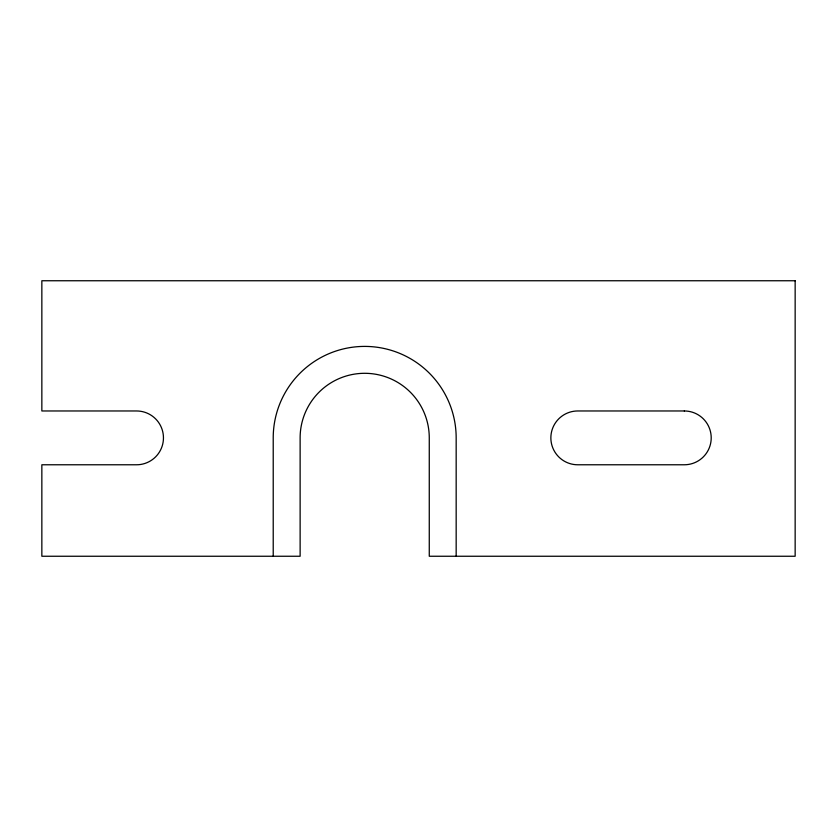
<?xml version="1.0" encoding="UTF-8"?>
<svg xmlns="http://www.w3.org/2000/svg" width="837" height="837" viewBox="0 0 837 837"><rect width="100%" height="100%" fill="white"/><g stroke="black" fill="none" stroke-linecap="round" stroke-linejoin="round"><path stroke-width="1.26" d="M456.165 556.249L456.165 437.866A91.474 91.474 0 0 0 364.691 346.403A91.474 91.474 0 0 0 273.218 437.866L273.218 556.249M795.15 280.751L41.85 280.751L41.85 410.967L136.546 410.967A26.899 26.899 0 0 1 163.456 437.866A26.899 26.899 0 0 1 136.546 464.776L41.85 464.776L41.85 556.249L300.127 556.249L300.127 437.866A64.564 64.564 0 0 1 364.691 373.302A64.564 64.564 0 0 1 429.266 437.866L429.266 556.249L795.15 556.249L795.15 280.751M684.31 410.967L577.771 410.967A26.899 26.899 0 0 0 550.861 437.866A26.899 26.899 0 0 0 577.771 464.776L684.31 464.776A26.899 26.899 0 0 0 711.209 437.866A26.899 26.899 0 0 0 684.31 410.967"/></g></svg>
